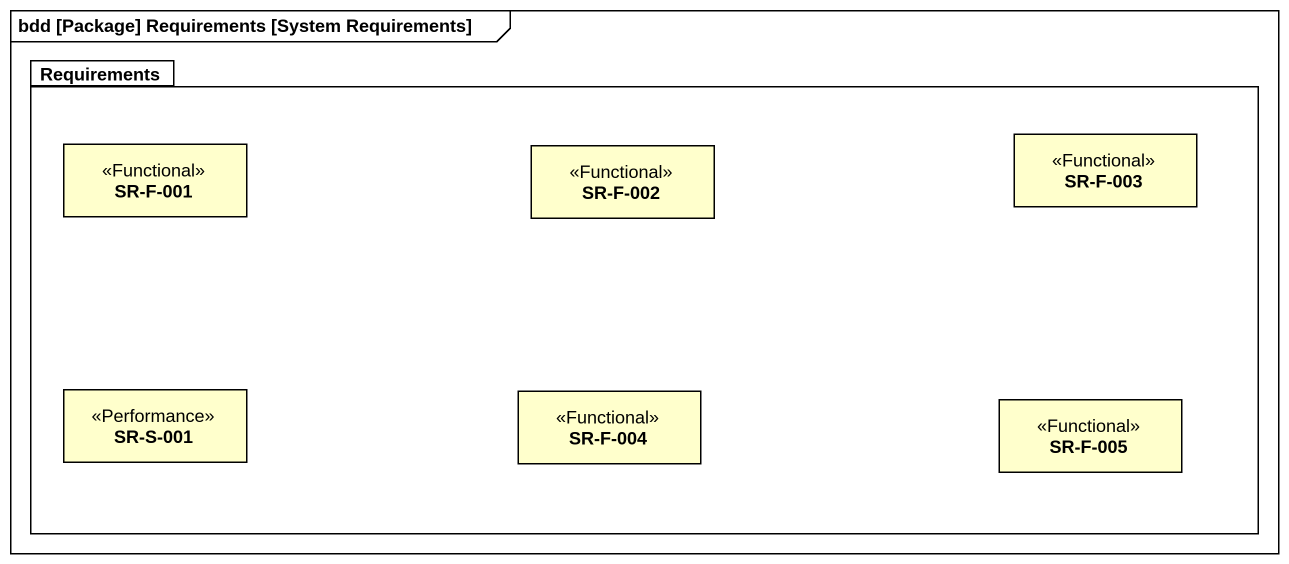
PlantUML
@startuml
mainframe bdd [Package] Requirements [System Requirements]
hide circle
hide empty members
package Requirements {
  class "SR-F-001" as SR_F_001 <<Functional>>
  class "SR-F-002" as SR_F_002 <<Functional>>
  class "SR-F-003" as SR_F_003 <<Functional>>
  class "SR-S-001" as SR_S_001 <<Performance>>
  class "SR-F-004" as SR_F_004 <<Functional>>
  class "SR-F-005" as SR_F_005 <<Functional>>
}
@enduml
